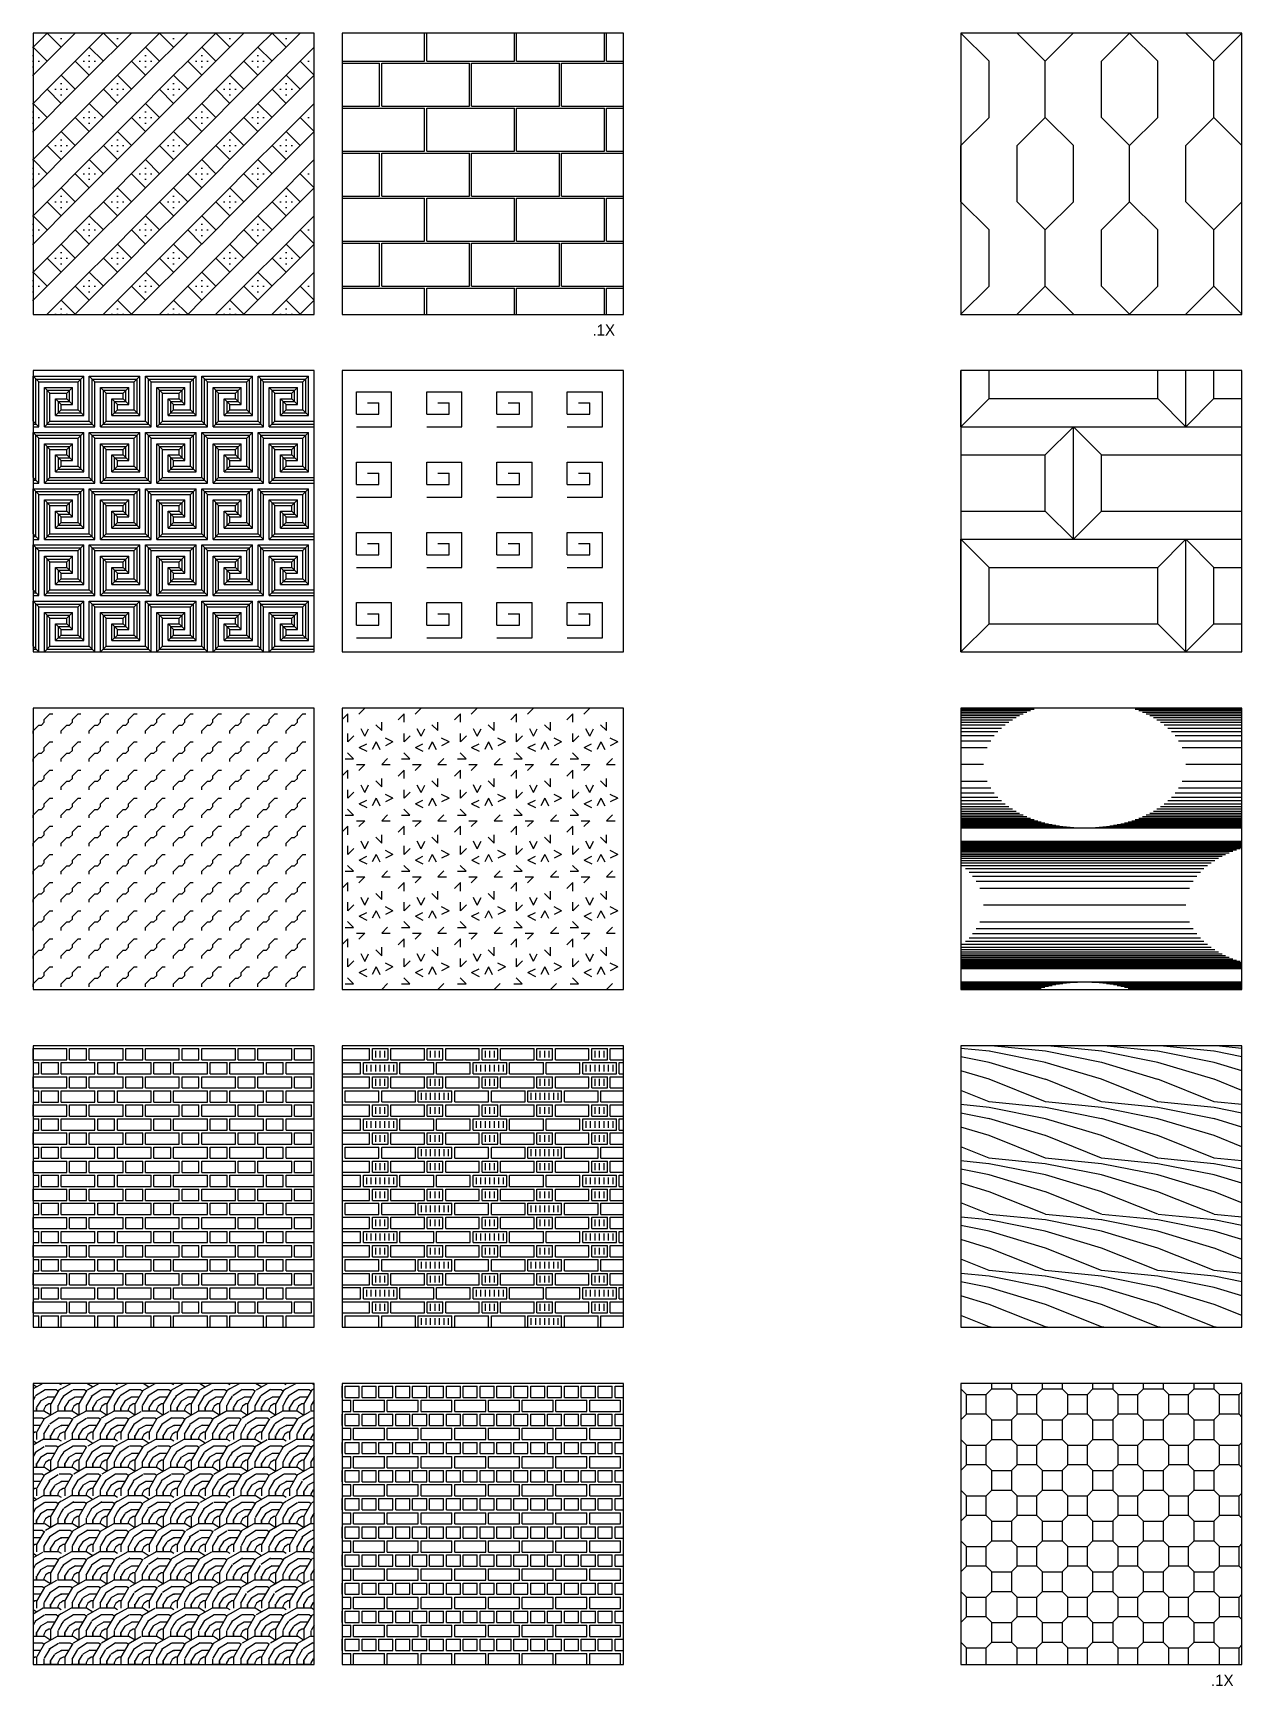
# Model space of a CAD drawing. Extents: x 0 to 176, y 0 to 59.
# Drawn here: x 44 to 65.5, y 29.62 to 59 of the extents above; entities that cross this region are included whole.
import ezdxf

# ---------------------------------------------------------------- set-up
doc = ezdxf.new("R2010")
doc.units = 0
doc.header["$MEASUREMENT"] = 0
doc.layers.get('0').update_dxf_attribs({"linetype": 'CONTINUOUS'})

msp = doc.modelspace()

# ---------------------------------------------------------------- hatches: boundary and pattern name
h = msp.add_hatch()
h.set_pattern_fill('LATTICE', color=256, style=0, pattern_type=2)
h.set_pattern_definition([(45, (11, 42.75), (0, 1), [0.353553, -1.06066]), (45, (11, 42.25), (0, 1), [1.06066, -0.353553]), (45, (11.25, 42), (0, 1), [1.06066, -0.353553]), (45, (11.75, 42), (0, 1), [0.353553, -1.06066]), (135, (11.75, 42), (-1, 0), [0.353553, -1.06066]), (135, (12, 42.25), (-1, 0), [0.353553, -1.06066]), (135, (11.5, 42.75), (-1, 0), [0.353553, -1.06066]), (315, (11, 42.75), (1, -2e-16), [0.353553, -1.06066]), (0, (11.5, 42), (0, 1), [0, -1]), (0, (11.4, 42), (0, 1), [0, -1]), (0, (11.6, 42), (0, 1), [0, -1]), (0, (11.5, 42.1), (0, 1), [0, -1]), (0, (12, 42.5), (0, 1), [0, -1]), (0, (12, 42.6), (0, 1), [0, -1]), (0, (12, 42.4), (0, 1), [0, -1]), (0, (11.9, 42.5), (0, 1), [0, -1]), (0, (11.1, 42.5), (0, 1), [0, -1]), (0, (11.5, 42.9), (0, 1), [0, -1])])
h.paths.add_polyline_path([(44, 54), (49, 54), (49, 59), (44, 59)])
h = msp.add_hatch()
h.set_pattern_fill('MBLOCKC', color=256, scale=0.1, style=0, pattern_type=2)
h.set_pattern_definition([(0, (11, 42.5), (0.8, 0.8), [1.5625, -0.0375]), (90, (11, 42.5), (-0.8, 0.8), [0.7625, -0.8375]), (0, (11, 43.2625), (0.8, 0.8), [1.5625, -0.0375]), (90, (12.5625, 42.5), (-0.8, 0.8), [0.7625, -0.8375])])
h.paths.add_polyline_path([(54.5, 59), (49.5, 59), (49.5, 54), (54.5, 54)])
h = msp.add_hatch()
h.set_pattern_fill('CS28', color=256, scale=0.1, style=0, pattern_type=2)
h.set_pattern_definition([(90, (105, 36.5), (-0.5, 1.5), [1, -2]), (135, (105.5, 36), (-1.5, -1.5), [0.70711, -1.41421]), (45, (105.5, 36), (-1.5, 1.5), [0.70711, -1.41421]), (45, (105, 37.5), (-1.5, 1.5), [0.70711, -1.41421]), (135, (106, 37.5), (-1.5, -1.5), [0.70711, -1.41421])])
h.paths.add_polyline_path([(65.5, 59), (60.5, 59), (60.5, 54), (65.5, 54)])
h = msp.add_hatch()
h.set_pattern_fill('GRECODEK', color=256, style=0, pattern_type=2)
h.set_pattern_definition([(0, (11.2, 42), (1, 1), [0.9, -0.1]), (0, (11.3, 42.1), (1, 1), [0.7, -0.3]), (0, (11.4, 42.2), (1, 1), [0.5, -0.5]), (0, (11.5, 42.3), (1, 1), [0.3, -0.7]), (0, (11.5, 42.4), (1, 1), [0.2, -0.8]), (0, (11.4, 42.5), (1, 1), [0.2, -0.8]), (0, (11.3, 42.6), (1, 1), [0.3, -0.7]), (0, (11.2, 42.7), (1, 1), [0.5, -0.5]), (0, (11.1, 42.8), (1, 1), [0.7, -0.3]), (0, (11, 42.9), (1, 1), [0.9, -0.1]), (90, (11, 42.1), (-1, 1), [0.8, -0.2]), (90, (11.1, 42), (-1, 1), [0.8, -0.2]), (90, (11.2, 42), (-1, 1), [0.7, -0.3]), (90, (11.3, 42.1), (-1, 1), [0.5, -0.5]), (90, (11.4, 42.2), (-1, 1), [0.3, -0.7]), (90, (11.5, 42.3), (-1, 1), [0.1, -0.9]), (90, (11.6, 42.5), (-1, 1), [0.1, -0.9]), (90, (11.7, 42.4), (-1, 1), [0.3, -0.7]), (90, (11.8, 42.3), (-1, 1), [0.5, -0.5]), (90, (11.9, 42.2), (-1, 1), [0.7, -0.3]), (0, (11.05, 42.85), (1, 1), [0.8, -0.2]), (0, (11.25, 42.05), (1, 1), [0.8, -0.2]), (0, (11.25, 42.65), (1, 1), [0.4, -0.6]), (0, (11.45, 42.25), (1, 1), [0.4, -0.6]), (0, (11.45, 42.45), (1, 1), [0.2, -0.8]), (90, (11.05, 42.05), (-1, 1), [0.8, -0.2]), (90, (11.25, 42.05), (-1, 1), [0.6, -0.4]), (90, (11.45, 42.25), (-1, 1), [0.2, -0.8]), (90, (11.65, 42.45), (-1, 1), [0.2, -0.8]), (90, (11.85, 42.25), (-1, 1), [0.6, -0.4]), (45, (11.6, 42.6), (1e-16, 1), [0.1414, -0.1414, 0.1414, -0.990014]), (135, (11.5, 42.4), (-1, 1e-16), [0.1414, -0.1414, 0.1414, -0.1415, 0.1414, -0.7071136]), (225, (11.5, 42.3), (-2e-16, -1), [0.1414, -0.1414, 0.1414, -0.990014]), (315, (11.6, 42.5), (1, -2e-16), [0.1414, -0.1414, 0.1414, -0.1415, 0.1414, -0.7071136])])
h.paths.add_polyline_path([(44, 48), (49, 48), (49, 53), (44, 53)])
h = msp.add_hatch()
h.set_pattern_fill('GREEK', color=256, scale=5, style=0, pattern_type=2)
h.set_pattern_definition([(0, (11, 42), (0, 0.625), [0.625, -0.625]), (90, (11.625, 42), (-1.25, 8e-17), [0.625, -0.625]), (90, (11, 42.225), (-1.25, 8e-17), [0.4, -0.85]), (0, (11, 42.225), (0, 1.25), [0.4, -0.85]), (90, (11.4, 42.225), (-1.25, 8e-17), [0.2, -1.05]), (0, (11.2, 42.425), (0, 1.25), [0.2, -1.05])])
h.paths.add_polyline_path([(49.5, 53), (49.5, 48), (54.5, 48), (54.5, 53)])
h = msp.add_hatch()
h.set_pattern_fill('CS19', color=256, scale=0.1, style=0, pattern_type=2)
h.set_pattern_definition([(0, (104.5, 36), (0, 2), []), (90, (104.5, 36), (-2, 2), [2, -2]), (45, (104.5, 36), (0, 4), [0.7071, -2.12132]), (135, (108.5, 36), (-4, 0), [0.7071, -2.12132]), (45, (108, 37.5), (0, 4), [0.7071, -2.12132]), (135, (105, 37.5), (-4, 0), [0.7071, -2.12132]), (0, (105, 36.5), (2, 2), [3, -1]), (0, (105, 37.5), (2, 2), [3, -1]), (90, (105, 36.5), (-2, 2), [1, -3]), (90, (108, 36.5), (-2, 2), [1, -3])])
h.paths.add_polyline_path([(65.5, 53), (60.5, 53), (60.5, 48), (65.5, 48)])
h = msp.add_hatch()
h.set_pattern_fill('GEOL5', color=256, style=0, pattern_type=2)
h.set_pattern_definition([(0, (11.1, 42.2), (0.5, 0.5), [0.05, -0.45, 0.05, -0.45]), (0, (11.3, 42.4), (0.5, 0.5), [0.05, -0.45, 0.05, -0.45]), (90, (11, 42.05), (-0.5, 0.5), [0.05, -0.45]), (90, (11.2, 42.25), (-0.5, 0.5), [0.05, -0.45]), (45, (11.2, 42.3), (6e-17, 0.5), [0.14142, -0.2828468, 0.14142, -0.14142]), (45, (11.15, 42.2), (6e-17, 0.5), [0.07071, -0.636397])])
h.paths.add_polyline_path([(49, 47), (44, 47), (44, 42), (49, 42)])
h = msp.add_hatch()
h.set_pattern_fill('GEOL6', color=256, style=0, pattern_type=2)
h.set_pattern_definition([(0, (11.2, 42), (1, 1), [0.15, -0.4, 0.15, -0.3]), (0, (11.55, 42.1), (1, 1), [0.15, -0.85]), (90, (11.6, 42.4), (-1, 1), [0.15, -0.2, 0.15, -0.5]), (90, (11.2, 42.6), (-1, 1), [0.15, -0.85]), (45, (11.6, 42.4), (1e-16, 1), [0.15, -0.698528, 0.15, -0.415685]), (135, (11.7, 42.1), (-1, 1e-16), [0.15, -0.557107, 0.15, -0.557107]), (225, (11.6, 42.9), (-2e-16, -1), [0.15, -1.264214]), (225, (11.9, 42), (-2e-16, -1), [0.15, -1.264214]), (26.565, (11.8, 42.3), (1, 4e-10), [0.15, -2.086068]), (63.435, (11.9, 42.5), (4e-10, 1), [0.15, -2.086068]), (116.565, (11.9, 42.5), (-4e-10, 1), [0.15, -2.086068]), (153.435, (11.4, 42.4), (-1, 4e-10), [0.15, -2.086068]), (206.565, (11.4, 42.4), (-1, -4e-10), [0.15, -2.086068]), (243.435, (11.1, 42.4), (-4e-10, -1), [0.15, -2.086068]), (296.565, (11.1, 42.4), (4e-10, -1), [0.15, -2.086068]), (333.435, (11.8, 42.3), (1, -4e-10), [0.15, -2.086068])])
h.paths.add_polyline_path([(49.5, 47), (49.5, 42), (54.5, 42), (54.5, 47)])
h = msp.add_hatch()
h.set_pattern_fill('CS1', color=256, scale=0.1, style=0, pattern_type=2)
h.set_pattern_definition([(0, (105.9, 37.1313), (0, 2.5), []), (0, (105.9643, 37.1306), (3.6, 2.5), [7.0714, -0.1286]), (0, (106.0286, 37.1284), (3.6, 2.5), [6.9428, -0.2572]), (0, (106.093, 37.1248), (3.6, 2.5), [6.8142, -0.3858]), (0, (106.157, 37.1198), (3.6, 2.5), [6.6858, -0.5142]), (0, (106.2214, 37.1132), (3.6, 2.5), [6.5572, -0.6428]), (0, (106.2857, 37.105), (3.6, 2.5), [6.4286, -0.7714]), (0, (106.35, 37.0954), (3.6, 2.5), [6.3, -0.9]), (0, (106.4143, 37.0842), (3.6, 2.5), [6.1714, -1.0286]), (0, (106.4786, 37.0713), (3.6, 2.5), [6.0428, -1.1572]), (0, (106.543, 37.0567), (3.6, 2.5), [5.9142, -1.2858]), (0, (106.607, 37.0405), (3.6, 2.5), [5.7858, -1.4142]), (0, (106.6714, 37.0223), (3.6, 2.5), [5.6572, -1.5428]), (0, (106.7357, 37.002), (3.6, 2.5), [5.5286, -1.6714]), (0, (106.8, 36.9798), (3.6, 2.5), [5.4, -1.8]), (0, (106.8643, 36.9553), (3.6, 2.5), [5.2714, -1.9286]), (0, (106.9286, 36.9284), (3.6, 2.5), [5.1428, -2.0572]), (0, (106.993, 36.899), (3.6, 2.5), [5.0142, -2.1858]), (0, (107.057, 36.8667), (3.6, 2.5), [4.8858, -2.3142]), (0, (107.1214, 36.831), (3.6, 2.5), [4.7572, -2.4428]), (0, (107.1857, 36.7918), (3.6, 2.5), [4.6286, -2.5714]), (0, (107.25, 36.7483), (3.6, 2.5), [4.5, -2.7]), (0, (107.3143, 36.6998), (3.6, 2.5), [4.3714, -2.8286]), (0, (107.3786, 36.645), (3.6, 2.5), [4.2428, -2.9572]), (0, (107.443, 36.5825), (3.6, 2.5), [4.1142, -3.0858]), (0, (107.507, 36.5096), (3.6, 2.5), [3.9858, -3.2142]), (0, (107.5714, 36.42), (3.6, 2.5), [3.8572, -3.3428]), (0, (107.6357, 36.2998), (3.6, 2.5), [3.7286, -3.4714]), (0, (107.7, 36), (3.6, 2.5), [3.6, -3.6]), (0, (107.6357, 35.7002), (3.6, 2.5), [3.7286, -3.4714]), (0, (107.5714, 35.58), (3.6, 2.5), [3.8572, -3.3428]), (0, (107.507, 35.4904), (3.6, 2.5), [3.9858, -3.2142]), (0, (107.443, 35.4175), (3.6, 2.5), [4.1142, -3.0858]), (0, (107.3786, 35.355), (3.6, 2.5), [4.2428, -2.9572]), (0, (107.3143, 35.3002), (3.6, 2.5), [4.3714, -2.8286]), (0, (107.25, 35.2517), (3.6, 2.5), [4.5, -2.7]), (0, (107.1857, 35.2082), (3.6, 2.5), [4.6286, -2.5714]), (0, (107.1214, 35.169), (3.6, 2.5), [4.7572, -2.4428]), (0, (107.057, 35.1333), (3.6, 2.5), [4.8858, -2.3142]), (0, (106.993, 35.101), (3.6, 2.5), [5.0142, -2.1858]), (0, (106.9286, 35.0716), (3.6, 2.5), [5.1428, -2.0572]), (0, (106.8643, 35.0447), (3.6, 2.5), [5.2714, -1.9286]), (0, (106.8, 35.0202), (3.6, 2.5), [5.4, -1.8]), (0, (106.7357, 34.998), (3.6, 2.5), [5.5286, -1.6714]), (0, (106.6714, 34.9777), (3.6, 2.5), [5.6572, -1.5428]), (0, (106.607, 34.9595), (3.6, 2.5), [5.7858, -1.4142]), (0, (106.543, 34.9433), (3.6, 2.5), [5.9142, -1.2858]), (0, (106.4786, 34.9287), (3.6, 2.5), [6.0428, -1.1572]), (0, (106.4143, 34.9158), (3.6, 2.5), [6.1714, -1.0286]), (0, (106.35, 34.9046), (3.6, 2.5), [6.3, -0.9]), (0, (106.2857, 34.895), (3.6, 2.5), [6.4286, -0.7714]), (0, (106.2214, 34.8868), (3.6, 2.5), [6.5572, -0.6428]), (0, (106.157, 34.8802), (3.6, 2.5), [6.6858, -0.5142]), (0, (106.093, 34.8752), (3.6, 2.5), [6.8142, -0.3858]), (0, (106.0286, 34.8716), (3.6, 2.5), [6.9428, -0.2572]), (0, (105.9643, 34.8694), (3.6, 2.5), [7.0714, -0.1286]), (0, (105.9, 34.8687), (0, 2.5), [])])
h.paths.add_polyline_path([(65.5, 47), (60.5, 47), (60.5, 42), (65.5, 42)])
h = msp.add_hatch()
h.set_pattern_fill('FLEMISH', color=256, style=0, pattern_type=2)
h.set_pattern_definition([(0, (38.5, 36), (0.5, 0.25), [0.6, -0.05, 0.3, -0.05]), (0, (38.5, 36.2), (0.5, 0.25), [0.6, -0.05, 0.3, -0.05]), (90, (38.5, 36), (-0.5, 0.25), [0.2, -0.3]), (90, (39.1, 36), (-0.5, 0.25), [0.2, -0.3]), (90, (39.15, 36), (-0.5, 0.25), [0.2, -0.3]), (90, (39.45, 36), (-0.5, 0.25), [0.2, -0.3])])
h.paths.add_polyline_path([(44, 36), (49, 36), (49, 41), (44, 41)])
h = msp.add_hatch()
h.set_pattern_fill('FLEMISHX', color=256, style=0, pattern_type=2)
h.set_pattern_definition([(0, (38.5, 36), (0.325, 0.5), [0.6, -0.05]), (0, (38.5, 36.2), (0.325, 0.5), [0.6, -0.05]), (0, (38.665, 36.25), (0.975, 0.5), [0.595, -0.05, 0.28, -0.05]), (0, (38.665, 36.45), (0.975, 0.5), [0.595, -0.05, 0.28, -0.05]), (90, (38.5, 36), (-0.325, 0.5), [0.2, -0.8]), (90, (39.1, 36), (-0.325, 0.5), [0.2, -0.8]), (90, (38.615, 36.25), (-0.975, 0.5), [0.2, -0.3, 0.2, -0.3]), (90, (38.665, 36.25), (-0.975, 0.5), [0.2, -0.3, 0.2, -0.3]), (90, (39.26, 36.75), (-0.975, 0.5), [0.2, -0.3, 0.2, -0.3]), (90, (39.31, 36.75), (-0.975, 0.5), [0.2, -0.3, 0.2, -0.3]), (90, (39.21, 36.04), (-0.975, 0.5), [0.12, -0.88]), (90, (39.29, 36.04), (-0.975, 0.5), [0.12, -0.88]), (90, (39.37, 36.04), (-0.975, 0.5), [0.12, -0.13, 0.12, -0.38, 0.12, -0.13]), (90, (39.45, 36.79), (-0.975, 0.5), [0.12, -0.13, 0.12, -0.13, 0.12, -0.38]), (90, (38.555, 36.29), (-0.975, 0.5), [0.12, -0.13, 0.12, -0.13, 0.12, -0.38]), (90, (38.635, 36.54), (-0.975, 0.5), [0.12, -0.88]), (90, (38.715, 36.54), (-0.975, 0.5), [0.12, -0.88])])
h.paths.add_polyline_path([(49.5, 41), (49.5, 36), (54.5, 36), (54.5, 41)])
h = msp.add_hatch()
h.set_pattern_fill('WHEAT1', color=256, style=0, pattern_type=2)
h.set_pattern_definition([(158.1986, (111, 24), (-3.0000003, 0.9999999), [1.077033, -4.308132]), (163.3008, (111, 24.4), (-7.00000187, 1.9999943), [1.044031, -9.396276]), (168.6901, (111, 24.7), (4.00000075, -0.9999976), [1.019804, -4.079216]), (174.2894, (111, 24.9), (8.99999942, -1.00000131), [1.004988, -9.044888])])
h.paths.add_polyline_path([(65.5, 41), (60.5, 41), (60.5, 36), (65.5, 36)])
h = msp.add_hatch()
h.set_pattern_fill('ENGINE', color=256, style=0, pattern_type=2)
h.set_pattern_definition([(90, (27.56, 30.5), (-1, 1), [0.07, -0.93]), (209.0546, (27.68, 31), (-7.0000004, -4.00000003), [0.205913, -10.089718]), (180, (27.95, 31), (-1, -1), [0.27, -0.73]), (147.5288, (28.06, 30.93), (-7.99999875, 5.0000013), [0.130384, -12.90802]), (236.3099, (27.54, 30.77), (-1.0000013, -1.9999996), [0.07211, -3.53344]), (212.9052, (27.71, 30.88), (14.00000673, 8.99999008), [0.202485, -20.045972]), (180, (27.91, 30.88), (-1, -1), [0.2, -0.8]), (146.3099, (27.94, 30.86), (-1.9999996, 1.0000013), [0.036056, -3.569496]), (270, (27.56, 30.57), (1, -1), [0.07, -0.93]), (237.5288, (27.63, 30.68), (-5.0000013, -7.99999875), [0.130384, -12.90802]), (210.2564, (27.75, 30.75), (7.00000246, 3.99999489), [0.138924, -13.75352]), (180, (27.88, 30.75), (-1, -1), [0.13, -0.87]), (270, (27.69, 30.53), (1, -1), [0.03, -0.97]), (243.435, (27.72, 30.59), (1.000001, 0.999999), [0.06708, -2.168986]), (213.6901, (27.78, 30.63), (1.9999996, 1.0000013), [0.07211, -3.53344]), (180, (27.81, 30.63), (-1, -1), [0.03, -0.97]), (180, (27.56, 30.13), (-1, -1), [0.03, -0.97]), (213.6901, (27.53, 30.13), (1.9999996, 1.0000013), [0.036056, -3.569496]), (180, (27.63, 30.25), (-1, -1), [0.13, -0.87]), (146.3099, (27.69, 30.36), (-1.9999996, 1.0000013), [0.036056, -3.569496]), (180, (27.66, 30.38), (-1, -1), [0.16, -0.84]), (147.5288, (27.81, 30.43), (-7.99999875, 5.0000013), [0.130384, -12.90802]), (180, (27.7, 30.5), (-1, -1), [0.2, -0.8]), (90, (27.81, 30), (-1, 1), [0.07, -0.93]), (270, (27.56, 30.13), (1, -1), [0.13, -0.87]), (239.7436, (27.7, 30.37), (-3.99999489, -7.00000246), [0.27785, -13.614595]), (209.4759, (27.93, 30.5), (15.999998725, 9.00000282), [0.264197, -26.155493]), (180, (28.2, 30.5), (-1, -1), [0.27, -0.73]), (147.5288, (28.31, 30.43), (-7.99999875, 5.0000013), [0.130384, -12.90802]), (270, (27.69, 30.1), (1, -1), [0.1, -0.9]), (239.5345, (27.79, 30.27), (-6.99999037, -12.00000508), [0.19723, -19.525852]), (212.9052, (27.96, 30.38), (14.00000673, 8.99999008), [0.202485, -20.045972]), (180, (28.16, 30.38), (-1, -1), [0.2, -0.8]), (146.3099, (28.19, 30.36), (-1.9999996, 1.0000013), [0.036056, -3.569496]), (270, (27.81, 30.07), (1, -1), [0.07, -0.93]), (237.5288, (27.88, 30.18), (-5.0000013, -7.99999875), [0.130384, -12.90802]), (210.2564, (28, 30.25), (7.00000246, 3.99999489), [0.138924, -13.75352]), (180, (28.13, 30.25), (-1, -1), [0.13, -0.87]), (270, (27.94, 30.03), (1, -1), [0.03, -0.97]), (243.435, (27.97, 30.09), (1.000001, 0.999999), [0.06708, -2.168986]), (213.6901, (28.03, 30.13), (1.9999996, 1.0000013), [0.07211, -3.53344]), (180, (28.06, 30.13), (-1, -1), [0.03, -0.97]), (180, (28.31, 30.63), (-1, -1), [0.03, -0.97]), (213.6901, (28.28, 30.63), (1.9999996, 1.0000013), [0.07211, -3.53344]), (243.435, (28.22, 30.59), (1.000001, 0.999999), [0.06708, -2.168986]), (270, (28.19, 30.53), (1, -1), [0.03, -0.97]), (180, (28.38, 30.75), (-1, -1), [0.13, -0.87]), (210.2564, (28.25, 30.75), (7.00000246, 3.99999489), [0.138924, -13.75352]), (237.5288, (28.13, 30.68), (-5.0000013, -7.99999875), [0.130384, -12.90802]), (270, (28.06, 30.57), (1, -1), [0.07, -0.93]), (146.3099, (28.44, 30.86), (-1.9999996, 1.0000013), [0.036056, -3.569496]), (180, (28.41, 30.88), (-1, -1), [0.2, -0.8]), (212.9052, (28.21, 30.88), (14.00000673, 8.99999008), [0.202485, -20.045972]), (239.5345, (28.04, 30.77), (-6.99999037, -12.00000508), [0.19723, -19.525852]), (270, (27.94, 30.6), (1, -1), [0.1, -0.9]), (149.0362, (28.5, 30.97), (2.999998, -2.0000025), [0.05831, -5.772642]), (180, (28.45, 31), (-1, -1), [0.27, -0.73]), (209.4759, (28.18, 31), (15.999998725, 9.00000282), [0.264197, -26.155493]), (239.7436, (27.95, 30.87), (-3.99999489, -7.00000246), [0.27785, -13.614595]), (270, (27.81, 30.63), (1, -1), [0.2, -0.8]), (90, (28.06, 30.5), (-1, 1), [0.07, -0.93]), (90, (28.31, 30), (-1, 1), [0.07, -0.93]), (270, (28.06, 30.13), (1, -1), [0.13, -0.87]), (239.7436, (28.2, 30.37), (-3.99999489, -7.00000246), [0.27785, -13.614595]), (209.4759, (28.43, 30.5), (15.999998725, 9.00000282), [0.264197, -26.155493]), (180, (28.5, 30.5), (-1, -1), [0.07, -0.93]), (270, (28.19, 30.1), (1, -1), [0.1, -0.9]), (239.5345, (28.29, 30.27), (-6.99999037, -12.00000508), [0.19723, -19.525852]), (212.9052, (28.46, 30.38), (14.00000673, 8.99999008), [0.202485, -20.045972]), (180, (28.5, 30.38), (-1, -1), [0.04, -0.96]), (270, (28.31, 30.07), (1, -1), [0.07, -0.93]), (237.5288, (28.38, 30.18), (-5.0000013, -7.99999875), [0.130384, -12.90802]), (210.2564, (28.5, 30.25), (7.00000246, 3.99999489), [0.138924, -13.75352]), (0, (28.5, 30.25), (1, 1), [0, -1]), (270, (28.44, 30.03), (1, -1), [0.03, -0.97]), (243.435, (28.47, 30.09), (1.000001, 0.999999), [0.06708, -2.168986]), (213.6901, (28.5, 30.11), (1.9999996, 1.0000013), [0.036056, -3.569496]), (241.3895, (28.5, 30.71), (5.0000067, 8.9999965), [0.1253, -12.404664]), (270, (28.44, 30.6), (1, -1), [0.1, -0.9]), (210.9638, (28.5, 30.9), (-2.999998, -2.0000025), [0.05831, -5.772642]), (239.7436, (28.45, 30.87), (-3.99999489, -7.00000246), [0.27785, -13.614595]), (270, (28.31, 30.63), (1, -1), [0.2, -0.8])])
h.paths.add_polyline_path([(44, 35), (44, 30), (49, 30), (49, 35)])
h = msp.add_hatch()
h.set_pattern_fill('ENGLISH', color=256, style=0, pattern_type=2)
h.set_pattern_definition([(0, (27.5, 30), (0.6, 0.5), [0.55, -0.05]), (0, (27.5, 30.2), (0.6, 0.5), [0.55, -0.05]), (0, (27.65, 30.25), (0.6, 0.5), [0.25, -0.05]), (0, (27.65, 30.45), (0.6, 0.5), [0.25, -0.05]), (90, (27.5, 30), (-0.6, 0.5), [0.2, -0.3]), (90, (28.05, 30), (-0.6, 0.5), [0.2, -0.3]), (90, (27.6, 30.25), (-0.3, 0.5), [0.2, -0.3]), (90, (27.65, 30.25), (-0.3, 0.5), [0.2, -0.3])])
h.paths.add_polyline_path([(49.5, 35), (49.5, 30), (54.5, 30), (54.5, 35)])
h = msp.add_hatch()
h.set_pattern_fill('UNIDECOR', color=256, scale=0.1, style=0, pattern_type=2)
h.set_pattern_definition([(0, (110.1, 24), (0.9, 0.9), [0.35, -0.55]), (45, (110.45, 24), (0, 0.9000055), [0.1414, -0.495]), (90, (110.55, 24.1), (-0.9, 0.9), [0.35, -0.55]), (135, (110.55, 24.45), (-0.9000055, 0), [0.1414, -0.495]), (180, (110.45, 24.55), (-0.9, -0.9), [0.35, -0.55]), (270, (110, 24.45), (0.9, -0.9), [0.35, -0.55]), (90, (110.1, 24.55), (-0.9, 0.9), [0.35, -0.55]), (90, (110.45, 24.55), (-0.9, 0.9), [0.35, -0.55]), (0, (110.55, 24.1), (0.9, 0.9), [0.35, -0.55]), (0, (110.55, 24.45), (0.9, 0.9), [0.35, -0.55])])
h.paths.add_polyline_path([(65.5, 35), (60.5, 35), (60.5, 30), (65.5, 30)])

# ---------------------------------------------------------------- linework, layer by layer
for points in [[(44, 54), (49, 54), (49, 59), (44, 59)], [(49.5, 54), (54.5, 54), (54.5, 59), (49.5, 59)], [(60.5, 54), (65.5, 54), (65.5, 59), (60.5, 59)], [(44, 48), (49, 48), (49, 53), (44, 53)], [(49.5, 48), (54.5, 48), (54.5, 53), (49.5, 53)], [(60.5, 48), (65.5, 48), (65.5, 53), (60.5, 53)], [(44, 42), (49, 42), (49, 47), (44, 47)], [(49.5, 42), (54.5, 42), (54.5, 47), (49.5, 47)], [(60.5, 42), (65.5, 42), (65.5, 47), (60.5, 47)], [(44, 36), (49, 36), (49, 41), (44, 41)], [(49.5, 36), (54.5, 36), (54.5, 41), (49.5, 41)], [(60.5, 36), (65.5, 36), (65.5, 41), (60.5, 41)], [(44, 30), (49, 30), (49, 35), (44, 35)], [(49.5, 30), (54.5, 30), (54.5, 35), (49.5, 35)], [(60.5, 30), (65.5, 30), (65.5, 35), (60.5, 35)]]:
    msp.add_lwpolyline(points, close=True)

# ---------------------------------------------------------------- texts
for p in [(53.949, 53.621), (64.949, 29.621)]:
    msp.add_text('.1X', height=0.2).set_placement(p)

doc.saveas('drawing.dxf')
